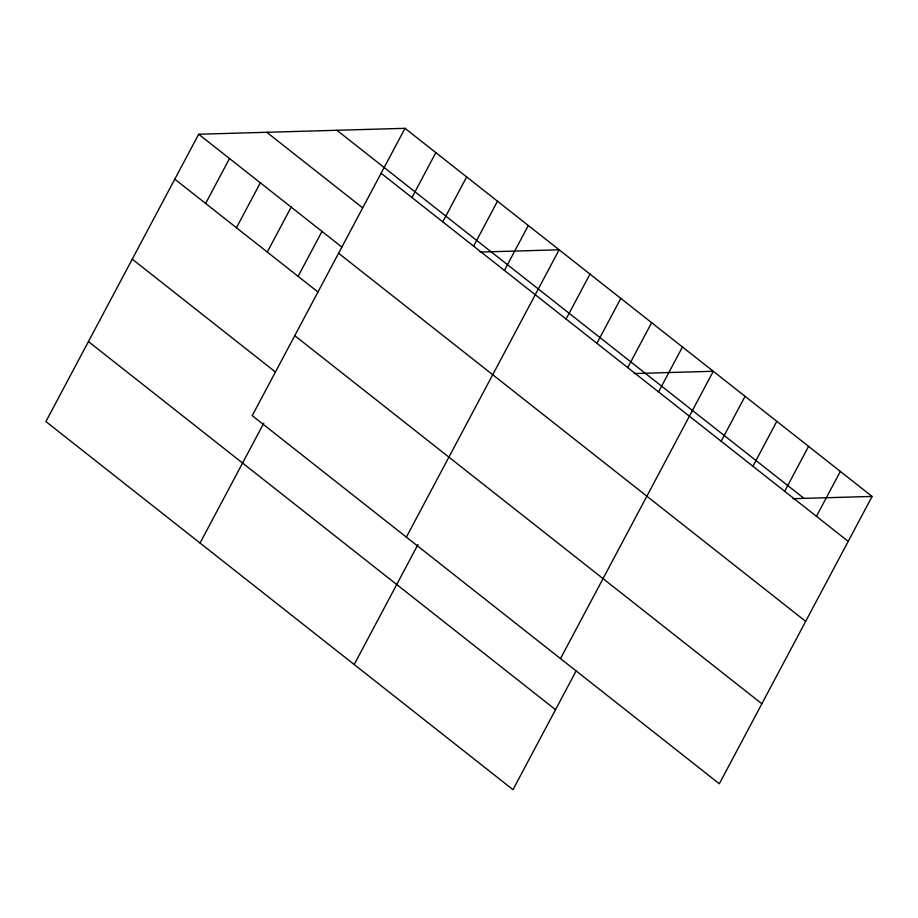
<?xml version="1.0" encoding="UTF-8"?>
<svg xmlns="http://www.w3.org/2000/svg" width="918" height="918" viewBox="0 0 918 918"><rect width="100%" height="100%" fill="white"/><g stroke="black" fill="none" stroke-linecap="round" stroke-linejoin="round"><path stroke-width="1.38" d="M404.999 128.325L252.221 415.659L719.322 783.765L872.1 496.431L404.999 128.325L198.678 134.235L45.9 421.569L513.001 789.675L576.114 670.966M205.621 203.452L229.511 158.527M236.442 227.756L260.333 182.82M267.276 252.048L291.167 207.112M298.109 276.341L321.988 231.416M200.044 543.043L263.822 423.083M411.941 197.554L435.832 152.618M442.763 221.846L466.654 176.922M473.596 246.139L497.487 201.214M504.43 270.431L528.309 225.507M406.364 537.133L559.142 249.799L480.057 252.06M354.187 664.517L417.965 544.558M566.085 319.028L589.976 274.092M596.907 343.321L620.798 298.396M627.74 367.613L651.631 322.688M658.573 391.906L682.453 346.981M560.508 658.608L713.286 371.274L634.2 373.546M721.158 441.237L745.049 396.312M752.921 466.264L776.812 421.339M784.683 491.302L808.574 446.366M816.446 516.329L840.337 471.404M793.014 498.692L872.1 496.431M336.917 130.276L804.019 498.382M381.108 173.25L848.209 541.356M266.759 132.284L362.553 207.766M198.678 134.235L341.817 247.034M338.581 253.253L805.683 621.36M174.787 179.159L317.926 291.958M294.758 335.667L761.86 703.773M132.261 259.151L275.389 371.951M88.438 341.576L555.539 709.683"/></g></svg>
